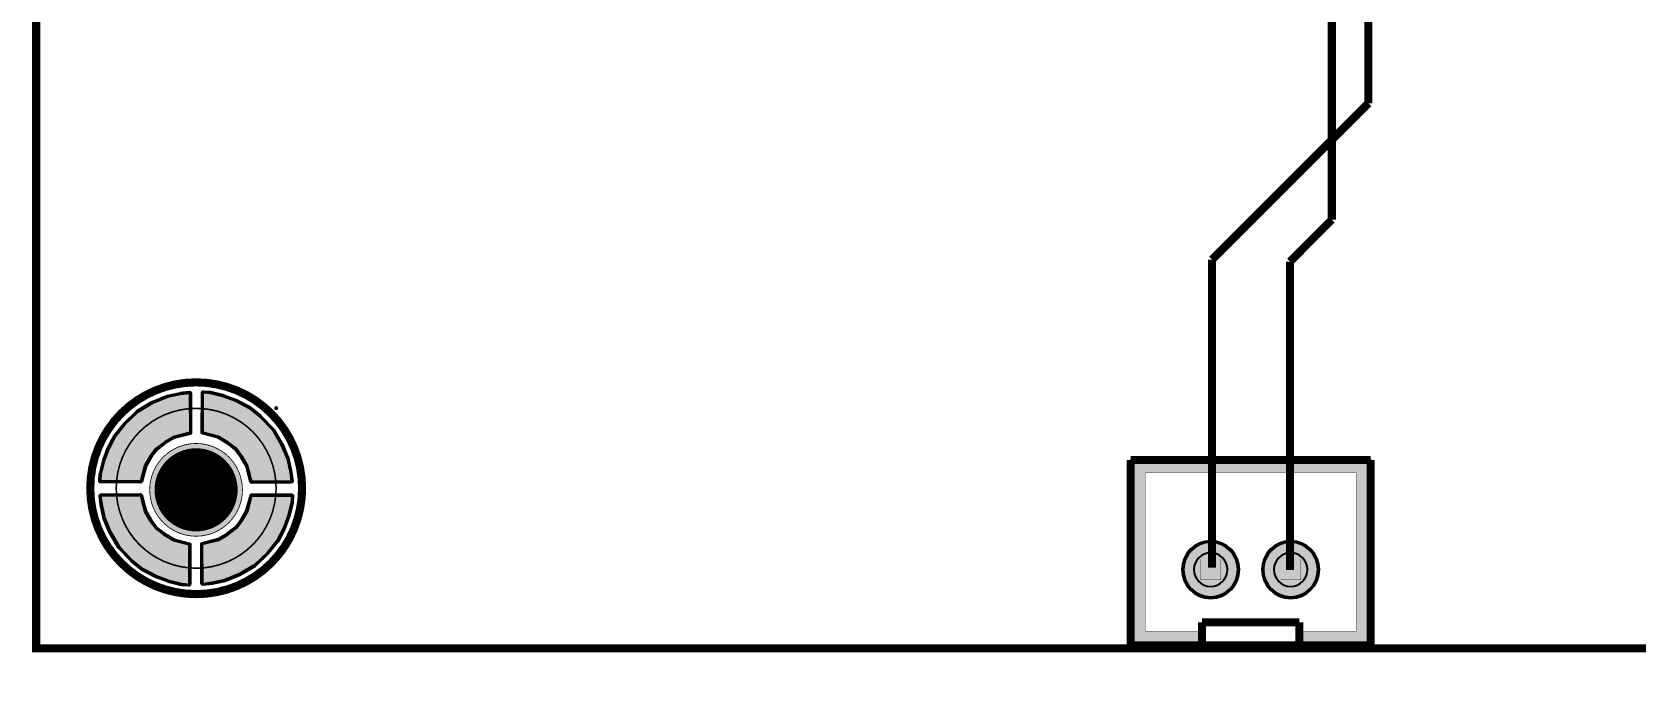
# Model space of a CAD drawing. Header units: millimetres. Extents: x 0 to 100, y -101 to 1.
# Drawn here: x -0.1 to 50, y -101.2 to -80.7 of the extents above; entities that cross this region are included whole.
import ezdxf

# ---------------------------------------------------------------- set-up
doc = ezdxf.new("R2010")
doc.units = ezdxf.units.MM
doc.header["$MEASUREMENT"] = 0
for name, color, linetype, true_color in [('Board-Outline-Layer', 7, 'Continuous', 0xff00ff), ('Bottom-Layer', 7, 'Continuous', 0x0000ff), ('Bottom-Paste-Mask-Layer', 7, 'Continuous', 0x800000), ('Bottom-Solder-Mask-Layer', 7, 'Continuous', 0xaa00ff), ('Component-Marking-Layer', 7, 'Continuous', 0x66ffcc), ('Component-Shape-Layer', 7, 'Continuous', 0x00cccc), ('Document-Layer', 7, 'Continuous', 0xffffff), ('Hole-Layer', 7, 'Continuous', 0x222222), ('Multi-Layer', 7, 'Continuous', 0xc0c0c0), ('Pin-Soldering-Layer', 7, 'Continuous', 0xcc9999), ('Top-Layer', 7, 'Continuous', 0xff0000), ('Top-Paste-Mask-Layer', 7, 'Continuous', 0x808080), ('Top-Silkscreen-Layer', 7, 'Continuous', 0xffcc00), ('Top-Solder-Mask-Layer', 7, 'Continuous', 0x800080)]:
    doc.layers.add(name, color=color, linetype=linetype, true_color=true_color)

msp = doc.modelspace()

# ---------------------------------------------------------------- hatches: boundary and pattern name
at = {"layer": 'Bottom-Layer'}
for points in [[(35.873, -97.536, 1), (37.573, -97.536, 1)], [(38.373, -97.536, 1), (40.073, -97.536, 1)]]:
    msp.add_hatch(color=256, dxfattribs=at).paths.add_polyline_path(points)
at = {"layer": 'Bottom-Paste-Mask-Layer'}
for points in [[(35.873, -97.536, 1), (37.573, -97.536, 1)], [(38.373, -97.536, 1), (40.073, -97.536, 1)]]:
    msp.add_hatch(color=256, dxfattribs=at).paths.add_polyline_path(points)
at = {"layer": 'Bottom-Solder-Mask-Layer'}
for points in [[(35.823, -97.536, 1), (37.623, -97.536, 1)], [(38.323, -97.536, 1), (40.123, -97.536, 1)]]:
    msp.add_hatch(color=256, dxfattribs=at).paths.add_polyline_path(points)
at = {"layer": 'Component-Marking-Layer'}
for points in [[(7.446, -92.486, 1), (7.566, -92.486, 1)], [(7.446, -92.486, 1), (7.566, -92.486, 1)], [(34.163, -99.911, 1), (34.283, -99.911, 1)], [(34.163, -99.911, 1), (34.283, -99.911, 1)]]:
    msp.add_hatch(color=256, dxfattribs=at).paths.add_polyline_path(points)
at = {"layer": 'Document-Layer'}
msp.add_hatch(color=256, dxfattribs=at).paths.add_polyline_path([(34.223, -99.862), (34.223, -94.112), (41.723, -94.112), (41.723, -99.862), (39.473, -99.862), (39.473, -99.462), (41.273, -99.462), (41.273, -94.512), (34.673, -94.512), (34.673, -99.462), (36.473, -99.462), (36.473, -99.862)])
msp.add_hatch(color=256, dxfattribs=at).paths.add_polyline_path([(34.223, -99.862), (34.223, -94.112), (41.723, -94.112), (41.723, -99.862), (39.473, -99.862), (39.473, -99.462), (41.273, -99.462), (41.273, -94.512), (34.673, -94.512), (34.673, -99.462), (36.473, -99.462), (36.473, -99.862)])
at = {"layer": 'Hole-Layer'}
for points in [[(36.198, -97.536, 1), (37.248, -97.536, 1)], [(38.698, -97.536, 1), (39.748, -97.536, 1)]]:
    msp.add_hatch(color=256, dxfattribs=at).paths.add_polyline_path(points)
at = {"layer": 'Multi-Layer'}
for points in [[(3.551, -95.042, 1), (6.451, -95.042, 1)], [(3.551, -95.042, 1), (6.451, -95.042, 1)], [(35.873, -97.536, 1), (37.573, -97.536, 1)], [(35.873, -97.536, 1), (37.573, -97.536, 1)], [(35.873, -97.536, 1), (37.573, -97.536, 1)], [(38.373, -97.536, 1), (40.073, -97.536, 1)], [(38.373, -97.536, 1), (40.073, -97.536, 1)], [(38.373, -97.536, 1), (40.073, -97.536, 1)]]:
    msp.add_hatch(color=256, dxfattribs=at).paths.add_polyline_path(points)
at = {"layer": 'Pin-Soldering-Layer'}
for points in [[(2.533, -94.767), (2.541, -94.663), (2.551, -94.559), (2.582, -94.416), (2.621, -94.263), (2.662, -94.138), (2.721, -93.983), (2.779, -93.862), (2.853, -93.713), (2.966, -93.548), (3.115, -93.35), (3.235, -93.218), (3.232, -93.218), (3.382, -93.076), (3.555, -92.941), (3.716, -92.84), (3.89, -92.737), (4.095, -92.652), (4.34, -92.566), (4.587, -92.517), (4.805, -92.486), (4.808, -93.232), (4.523, -93.292), (4.269, -93.38), (4.037, -93.52), (3.861, -93.664), (3.693, -93.834), (3.455, -94.179), (3.328, -94.513), (3.279, -94.767)], [(2.533, -94.767), (2.541, -94.663), (2.551, -94.559), (2.582, -94.416), (2.621, -94.263), (2.662, -94.138), (2.721, -93.983), (2.779, -93.862), (2.853, -93.713), (2.966, -93.548), (3.115, -93.35), (3.235, -93.218), (3.232, -93.218), (3.382, -93.076), (3.555, -92.941), (3.716, -92.84), (3.89, -92.737), (4.095, -92.652), (4.34, -92.566), (4.587, -92.517), (4.805, -92.486), (4.808, -93.232), (4.523, -93.292), (4.269, -93.38), (4.037, -93.52), (3.861, -93.664), (3.693, -93.834), (3.455, -94.179), (3.328, -94.513), (3.279, -94.767)], [(5.225, -92.507), (5.329, -92.514), (5.433, -92.524), (5.575, -92.555), (5.729, -92.595), (5.854, -92.635), (6.008, -92.694), (6.13, -92.752), (6.279, -92.827), (6.444, -92.939), (6.642, -93.089), (6.774, -93.208), (6.774, -93.206), (6.916, -93.355), (7.051, -93.528), (7.151, -93.689), (7.255, -93.864), (7.34, -94.069), (7.426, -94.313), (7.475, -94.56), (7.506, -94.778), (6.76, -94.782), (6.7, -94.497), (6.611, -94.243), (6.472, -94.011), (6.328, -93.835), (6.158, -93.666), (5.813, -93.428), (5.479, -93.301), (5.225, -93.252)], [(5.225, -92.507), (5.329, -92.514), (5.433, -92.524), (5.575, -92.555), (5.729, -92.595), (5.854, -92.635), (6.008, -92.694), (6.13, -92.752), (6.279, -92.827), (6.444, -92.939), (6.642, -93.089), (6.774, -93.208), (6.774, -93.206), (6.916, -93.355), (7.051, -93.528), (7.151, -93.689), (7.255, -93.864), (7.34, -94.069), (7.426, -94.313), (7.475, -94.56), (7.506, -94.778), (6.76, -94.782), (6.7, -94.497), (6.611, -94.243), (6.472, -94.011), (6.328, -93.835), (6.158, -93.666), (5.813, -93.428), (5.479, -93.301), (5.225, -93.252)], [(4.778, -97.49), (4.674, -97.483), (4.57, -97.473), (4.428, -97.442), (4.275, -97.402), (4.149, -97.362), (3.995, -97.303), (3.873, -97.245), (3.725, -97.17), (3.559, -97.058), (3.361, -96.908), (3.229, -96.789), (3.229, -96.791), (3.087, -96.641), (2.952, -96.469), (2.852, -96.307), (2.748, -96.133), (2.663, -95.928), (2.578, -95.684), (2.528, -95.437), (2.497, -95.219), (3.243, -95.215), (3.303, -95.5), (3.392, -95.754), (3.532, -95.986), (3.675, -96.162), (3.846, -96.331), (4.19, -96.569), (4.524, -96.696), (4.778, -96.745)], [(4.778, -97.49), (4.674, -97.483), (4.57, -97.473), (4.428, -97.442), (4.275, -97.402), (4.149, -97.362), (3.995, -97.303), (3.873, -97.245), (3.725, -97.17), (3.559, -97.058), (3.361, -96.908), (3.229, -96.789), (3.229, -96.791), (3.087, -96.641), (2.952, -96.469), (2.852, -96.307), (2.748, -96.133), (2.663, -95.928), (2.578, -95.684), (2.528, -95.437), (2.497, -95.219), (3.243, -95.215), (3.303, -95.5), (3.392, -95.754), (3.532, -95.986), (3.675, -96.162), (3.846, -96.331), (4.19, -96.569), (4.524, -96.696), (4.778, -96.745)], [(7.477, -95.224), (7.47, -95.327), (7.46, -95.432), (7.429, -95.574), (7.389, -95.727), (7.349, -95.852), (7.29, -96.007), (7.232, -96.129), (7.157, -96.277), (7.045, -96.442), (6.895, -96.64), (6.776, -96.773), (6.778, -96.773), (6.628, -96.915), (6.456, -97.049), (6.294, -97.15), (6.12, -97.253), (5.915, -97.339), (5.67, -97.424), (5.424, -97.474), (5.206, -97.504), (5.202, -96.759), (5.487, -96.699), (5.741, -96.61), (5.973, -96.47), (6.149, -96.327), (6.318, -96.156), (6.556, -95.812), (6.683, -95.478), (6.732, -95.224)], [(7.477, -95.224), (7.47, -95.327), (7.46, -95.432), (7.429, -95.574), (7.389, -95.727), (7.349, -95.852), (7.29, -96.007), (7.232, -96.129), (7.157, -96.277), (7.045, -96.442), (6.895, -96.64), (6.776, -96.773), (6.778, -96.773), (6.628, -96.915), (6.456, -97.049), (6.294, -97.15), (6.12, -97.253), (5.915, -97.339), (5.67, -97.424), (5.424, -97.474), (5.206, -97.504), (5.202, -96.759), (5.487, -96.699), (5.741, -96.61), (5.973, -96.47), (6.149, -96.327), (6.318, -96.156), (6.556, -95.812), (6.683, -95.478), (6.732, -95.224)], [(36.403, -97.216), (37.043, -97.216), (37.043, -97.856), (36.403, -97.856)], [(36.403, -97.216), (37.043, -97.216), (37.043, -97.856), (36.403, -97.856)], [(38.903, -97.216), (39.543, -97.216), (39.543, -97.856), (38.903, -97.856)], [(38.903, -97.216), (39.543, -97.216), (39.543, -97.856), (38.903, -97.856)]]:
    msp.add_hatch(color=256, dxfattribs=at).paths.add_polyline_path(points)
at = {"layer": 'Top-Layer'}
for points in [[(4.794, -92.019), (4.802, -93.251), (4.294, -93.383), (4.017, -93.546), (3.746, -93.752), (3.576, -93.972), (3.39, -94.287), (3.261, -94.768), (2.022, -94.765), (2.019, -94.763), (2.036, -94.55), (2.141, -94.13), (2.28, -93.761), (2.49, -93.351), (2.777, -92.999), (3.185, -92.604), (3.657, -92.326), (4.116, -92.136), (4.514, -92.053)], [(7.973, -94.777), (6.741, -94.786), (6.609, -94.278), (6.446, -94), (6.239, -93.729), (6.019, -93.56), (5.704, -93.373), (5.223, -93.245), (5.227, -92.005), (5.228, -92.002), (5.442, -92.019), (5.862, -92.124), (6.231, -92.263), (6.641, -92.473), (6.993, -92.761), (7.387, -93.168), (7.665, -93.641), (7.856, -94.099), (7.938, -94.498)], [(2.027, -95.223), (3.259, -95.215), (3.391, -95.723), (3.554, -96), (3.76, -96.271), (3.98, -96.441), (4.295, -96.627), (4.776, -96.756), (4.773, -97.995), (4.771, -97.998), (4.558, -97.981), (4.138, -97.876), (3.769, -97.737), (3.359, -97.527), (3.007, -97.24), (2.612, -96.832), (2.334, -96.36), (2.144, -95.901), (2.061, -95.503)], [(5.215, -97.977), (5.206, -96.745), (5.715, -96.613), (5.992, -96.45), (6.263, -96.244), (6.432, -96.024), (6.619, -95.709), (6.747, -95.228), (7.987, -95.231), (7.99, -95.233), (7.973, -95.446), (7.868, -95.866), (7.729, -96.235), (7.519, -96.645), (7.231, -96.997), (6.824, -97.392), (6.352, -97.67), (5.893, -97.86), (5.494, -97.943)], [(35.873, -97.536, 1), (37.573, -97.536, 1)], [(38.373, -97.536, 1), (40.073, -97.536, 1)]]:
    msp.add_hatch(color=256, dxfattribs=at).paths.add_polyline_path(points)
at = {"layer": 'Top-Paste-Mask-Layer'}
for points in [[(4.794, -92.019), (4.802, -93.251), (4.294, -93.383), (4.017, -93.546), (3.746, -93.752), (3.576, -93.972), (3.39, -94.287), (3.261, -94.768), (2.022, -94.765), (2.019, -94.763), (2.036, -94.55), (2.141, -94.13), (2.28, -93.761), (2.49, -93.351), (2.777, -92.999), (3.185, -92.604), (3.657, -92.326), (4.116, -92.136), (4.514, -92.053)], [(7.973, -94.777), (6.741, -94.786), (6.609, -94.278), (6.446, -94), (6.239, -93.729), (6.019, -93.56), (5.704, -93.373), (5.223, -93.245), (5.227, -92.005), (5.228, -92.002), (5.442, -92.019), (5.862, -92.124), (6.231, -92.263), (6.641, -92.473), (6.993, -92.761), (7.387, -93.168), (7.665, -93.641), (7.856, -94.099), (7.938, -94.498)], [(2.027, -95.223), (3.259, -95.215), (3.391, -95.723), (3.554, -96), (3.76, -96.271), (3.98, -96.441), (4.295, -96.627), (4.776, -96.756), (4.773, -97.995), (4.771, -97.998), (4.558, -97.981), (4.138, -97.876), (3.769, -97.737), (3.359, -97.527), (3.007, -97.24), (2.612, -96.832), (2.334, -96.36), (2.144, -95.901), (2.061, -95.503)], [(5.215, -97.977), (5.206, -96.745), (5.715, -96.613), (5.992, -96.45), (6.263, -96.244), (6.432, -96.024), (6.619, -95.709), (6.747, -95.228), (7.987, -95.231), (7.99, -95.233), (7.973, -95.446), (7.868, -95.866), (7.729, -96.235), (7.519, -96.645), (7.231, -96.997), (6.824, -97.392), (6.352, -97.67), (5.893, -97.86), (5.494, -97.943)], [(35.873, -97.536, 1), (37.573, -97.536, 1)], [(38.373, -97.536, 1), (40.073, -97.536, 1)]]:
    msp.add_hatch(color=256, dxfattribs=at).paths.add_polyline_path(points)
at = {"layer": 'Top-Solder-Mask-Layer'}
for points in [[(4.508, -92.003), (4.788, -91.969), (4.827, -91.981), (4.844, -92.018), (4.852, -93.251), (4.842, -93.281), (4.815, -93.299), (4.314, -93.43), (4.045, -93.587), (3.781, -93.788), (3.618, -94), (3.437, -94.307), (3.31, -94.781), (3.292, -94.808), (3.261, -94.818), (2.022, -94.815), (2.01, -94.813), (1.999, -94.809), (1.996, -94.808), (1.975, -94.788), (1.969, -94.759), (1.986, -94.546), (1.986, -94.542), (1.987, -94.538), (2.092, -94.118), (2.093, -94.115), (2.094, -94.112), (2.233, -93.743), (2.234, -93.741), (2.235, -93.738), (2.445, -93.328), (2.448, -93.324), (2.451, -93.319), (2.739, -92.967), (2.741, -92.965), (2.743, -92.963), (3.15, -92.568), (3.154, -92.565), (3.159, -92.561), (3.632, -92.283), (3.635, -92.281), (3.638, -92.28), (4.097, -92.089), (4.101, -92.088), (4.106, -92.087), (4.504, -92.004), (4.506, -92.004)], [(7.988, -94.492), (8.022, -94.771), (8.01, -94.81), (7.973, -94.827), (6.741, -94.836), (6.71, -94.825), (6.692, -94.798), (6.562, -94.297), (6.404, -94.028), (6.204, -93.765), (5.991, -93.601), (5.685, -93.42), (5.21, -93.293), (5.184, -93.275), (5.173, -93.245), (5.177, -92.005), (5.178, -91.994), (5.182, -91.983), (5.184, -91.98), (5.204, -91.959), (5.232, -91.952), (5.446, -91.969), (5.45, -91.97), (5.454, -91.971), (5.874, -92.076), (5.876, -92.076), (5.879, -92.077), (6.248, -92.216), (6.251, -92.217), (6.254, -92.218), (6.663, -92.428), (6.668, -92.431), (6.672, -92.434), (7.024, -92.722), (7.027, -92.724), (7.029, -92.726), (7.423, -93.133), (7.427, -93.138), (7.43, -93.143), (7.708, -93.615), (7.71, -93.618), (7.712, -93.621), (7.902, -94.08), (7.904, -94.084), (7.905, -94.089), (7.987, -94.488), (7.988, -94.49)], [(2.011, -95.509), (1.977, -95.229), (1.989, -95.19), (2.026, -95.173), (3.259, -95.165), (3.289, -95.175), (3.307, -95.202), (3.438, -95.703), (3.595, -95.972), (3.796, -96.236), (4.008, -96.399), (4.315, -96.58), (4.789, -96.707), (4.816, -96.725), (4.826, -96.756), (4.823, -97.995), (4.821, -98.007), (4.817, -98.018), (4.816, -98.021), (4.796, -98.042), (4.767, -98.048), (4.554, -98.031), (4.55, -98.031), (4.546, -98.03), (4.126, -97.925), (4.123, -97.924), (4.12, -97.923), (3.751, -97.784), (3.749, -97.783), (3.746, -97.782), (3.336, -97.572), (3.332, -97.569), (3.327, -97.566), (2.975, -97.278), (2.973, -97.276), (2.971, -97.274), (2.576, -96.867), (2.572, -96.863), (2.569, -96.858), (2.291, -96.385), (2.289, -96.382), (2.288, -96.379), (2.097, -95.92), (2.096, -95.916), (2.095, -95.911), (2.012, -95.513), (2.012, -95.511)], [(5.5, -97.992), (5.221, -98.027), (5.182, -98.015), (5.165, -97.977), (5.156, -96.745), (5.167, -96.714), (5.194, -96.697), (5.695, -96.566), (5.964, -96.409), (6.228, -96.208), (6.391, -95.996), (6.572, -95.689), (6.699, -95.215), (6.717, -95.188), (6.748, -95.178), (7.987, -95.181), (7.999, -95.182), (8.009, -95.186), (8.013, -95.188), (8.034, -95.208), (8.04, -95.237), (8.023, -95.45), (8.022, -95.454), (8.022, -95.458), (7.917, -95.878), (7.916, -95.881), (7.915, -95.884), (7.776, -96.253), (7.775, -96.255), (7.774, -96.258), (7.564, -96.668), (7.561, -96.672), (7.558, -96.677), (7.27, -97.029), (7.268, -97.031), (7.266, -97.033), (6.859, -97.428), (6.854, -97.431), (6.849, -97.435), (6.377, -97.713), (6.374, -97.714), (6.371, -97.716), (5.912, -97.906), (5.908, -97.908), (5.903, -97.909), (5.505, -97.992), (5.503, -97.992)], [(35.823, -97.536, 1), (37.623, -97.536, 1)], [(38.323, -97.536, 1), (40.123, -97.536, 1)]]:
    msp.add_hatch(color=256, dxfattribs=at).paths.add_polyline_path(points)

# ---------------------------------------------------------------- linework, layer by layer
at = {"layer": 'Board-Outline-Layer', "const_width": 0.254}
msp.add_lwpolyline([(0, -100), (0, 0), (100, 0), (100, -100)], close=True, dxfattribs=at)
at = {"layer": 'Bottom-Layer', "const_width": 0.254}
for points in [[(40.513, -86.594), (40.513, -76.708)], [(39.203, -87.905), (40.513, -86.594)], [(39.203, -97.552), (39.203, -87.905)]]:
    msp.add_lwpolyline(points, dxfattribs=at)
at = {"layer": 'Bottom-Layer'}
for points in [[(35.873, -97.536, 1), (37.573, -97.536, 1)], [(38.373, -97.536, 1), (40.073, -97.536, 1)]]:
    msp.add_lwpolyline(points, format="xyb", close=True, dxfattribs=at)
at = {"layer": 'Bottom-Paste-Mask-Layer'}
for points in [[(35.873, -97.536, 1), (37.573, -97.536, 1)], [(38.373, -97.536, 1), (40.073, -97.536, 1)]]:
    msp.add_lwpolyline(points, format="xyb", close=True, dxfattribs=at)
at = {"layer": 'Bottom-Solder-Mask-Layer'}
for points in [[(35.823, -97.536, 1), (37.623, -97.536, 1)], [(38.323, -97.536, 1), (40.123, -97.536, 1)]]:
    msp.add_lwpolyline(points, format="xyb", close=True, dxfattribs=at)
at = {"layer": 'Component-Marking-Layer', "const_width": 0.00508}
msp.add_lwpolyline([(7.446, -92.486, 1), (7.566, -92.486, 1)], format="xyb", close=True, dxfattribs=at)
msp.add_lwpolyline([(7.446, -92.486, 1), (7.566, -92.486, 1)], format="xyb", close=True, dxfattribs=at)
msp.add_lwpolyline([(34.163, -99.911, 1), (34.283, -99.911), (34.283, -99.911, 1), (34.163, -99.911)], format="xyb", dxfattribs=at)
msp.add_lwpolyline([(34.163, -99.911, 1), (34.283, -99.911), (34.283, -99.911, 1), (34.163, -99.911)], format="xyb", dxfattribs=at)
at = {"layer": 'Component-Shape-Layer', "const_width": 0.0508}
msp.add_lwpolyline([(7.503, -94.993, -0.414), (5.004, -97.492), (5.004, -97.492, -0.414), (2.504, -94.992), (2.504, -94.99, -0.414), (5.001, -92.493), (5.004, -92.493, -0.414), (7.503, -94.992)], format="xyb", close=True, dxfattribs=at)
msp.add_lwpolyline([(7.503, -94.993, -0.414), (5.004, -97.492), (5.004, -97.492, -0.414), (2.504, -94.992), (2.504, -94.99, -0.414), (5.001, -92.493), (5.004, -92.493, -0.414), (7.503, -94.992)], format="xyb", close=True, dxfattribs=at)
msp.add_lwpolyline([(34.223, -99.911), (34.223, -94.111), (41.723, -94.111), (41.723, -99.911)], close=True, dxfattribs=at)
msp.add_lwpolyline([(34.223, -99.911), (34.223, -94.111), (41.723, -94.111), (41.723, -99.911)], close=True, dxfattribs=at)
at = {"layer": 'Document-Layer', "const_width": 1.3}
msp.add_lwpolyline([(4.351, -95.042, 1), (5.651, -95.042, 1)], format="xyb", close=True, dxfattribs=at)
msp.add_lwpolyline([(4.351, -95.042, 1), (5.651, -95.042, 1)], format="xyb", close=True, dxfattribs=at)
at = {"layer": 'Document-Layer', "const_width": 0.00508}
msp.add_lwpolyline([(34.223, -99.862), (34.223, -94.112), (41.723, -94.112), (41.723, -99.862), (39.473, -99.862), (39.473, -99.462), (41.273, -99.462), (41.273, -94.512), (34.673, -94.512), (34.673, -99.462), (36.473, -99.462), (36.473, -99.862)], close=True, dxfattribs=at)
msp.add_lwpolyline([(34.223, -99.862), (34.223, -94.112), (41.723, -94.112), (41.723, -99.862), (39.473, -99.862), (39.473, -99.462), (41.273, -99.462), (41.273, -94.512), (34.673, -94.512), (34.673, -99.462), (36.473, -99.462), (36.473, -99.862)], close=True, dxfattribs=at)
at = {"layer": 'Hole-Layer'}
for points in [[(36.198, -97.536, 1), (37.248, -97.536, 1)], [(38.698, -97.536, 1), (39.748, -97.536, 1)]]:
    msp.add_lwpolyline(points, format="xyb", close=True, dxfattribs=at)
at = {"layer": 'Multi-Layer', "const_width": 0.0254}
msp.add_lwpolyline([(3.551, -95.042, 1), (6.451, -95.042, 1)], format="xyb", close=True, dxfattribs=at)
msp.add_lwpolyline([(3.551, -95.042, 1), (6.451, -95.042, 1)], format="xyb", close=True, dxfattribs=at)
at = {"layer": 'Multi-Layer'}
for points in [[(35.873, -97.536, 1), (37.573, -97.536, 1)], [(35.873, -97.536, 1), (37.573, -97.536, 1)], [(35.873, -97.536, 1), (37.573, -97.536, 1)], [(38.373, -97.536, 1), (40.073, -97.536, 1)], [(38.373, -97.536, 1), (40.073, -97.536, 1)], [(38.373, -97.536, 1), (40.073, -97.536, 1)]]:
    msp.add_lwpolyline(points, format="xyb", close=True, dxfattribs=at)
at = {"layer": 'Pin-Soldering-Layer', "const_width": 0.00508}
for points in [[(2.533, -94.767), (2.541, -94.663), (2.551, -94.559), (2.582, -94.416), (2.621, -94.263), (2.662, -94.138), (2.721, -93.983), (2.779, -93.862), (2.853, -93.713), (2.966, -93.548), (3.115, -93.35), (3.235, -93.218), (3.232, -93.218), (3.382, -93.076), (3.555, -92.941), (3.716, -92.84), (3.89, -92.737), (4.095, -92.652), (4.34, -92.566), (4.587, -92.517), (4.805, -92.486), (4.808, -93.232), (4.523, -93.292), (4.269, -93.38), (4.037, -93.52), (3.861, -93.664), (3.693, -93.834), (3.455, -94.179), (3.328, -94.513), (3.279, -94.767)], [(2.533, -94.767), (2.541, -94.663), (2.551, -94.559), (2.582, -94.416), (2.621, -94.263), (2.662, -94.138), (2.721, -93.983), (2.779, -93.862), (2.853, -93.713), (2.966, -93.548), (3.115, -93.35), (3.235, -93.218), (3.232, -93.218), (3.382, -93.076), (3.555, -92.941), (3.716, -92.84), (3.89, -92.737), (4.095, -92.652), (4.34, -92.566), (4.587, -92.517), (4.805, -92.486), (4.808, -93.232), (4.523, -93.292), (4.269, -93.38), (4.037, -93.52), (3.861, -93.664), (3.693, -93.834), (3.455, -94.179), (3.328, -94.513), (3.279, -94.767)], [(5.225, -92.507), (5.329, -92.514), (5.433, -92.524), (5.575, -92.555), (5.729, -92.595), (5.854, -92.635), (6.008, -92.694), (6.13, -92.752), (6.279, -92.827), (6.444, -92.939), (6.642, -93.089), (6.774, -93.208), (6.774, -93.206), (6.916, -93.355), (7.051, -93.528), (7.151, -93.689), (7.255, -93.864), (7.34, -94.069), (7.426, -94.313), (7.475, -94.56), (7.506, -94.778), (6.76, -94.782), (6.7, -94.497), (6.611, -94.243), (6.472, -94.011), (6.328, -93.835), (6.158, -93.666), (5.813, -93.428), (5.479, -93.301), (5.225, -93.252)], [(5.225, -92.507), (5.329, -92.514), (5.433, -92.524), (5.575, -92.555), (5.729, -92.595), (5.854, -92.635), (6.008, -92.694), (6.13, -92.752), (6.279, -92.827), (6.444, -92.939), (6.642, -93.089), (6.774, -93.208), (6.774, -93.206), (6.916, -93.355), (7.051, -93.528), (7.151, -93.689), (7.255, -93.864), (7.34, -94.069), (7.426, -94.313), (7.475, -94.56), (7.506, -94.778), (6.76, -94.782), (6.7, -94.497), (6.611, -94.243), (6.472, -94.011), (6.328, -93.835), (6.158, -93.666), (5.813, -93.428), (5.479, -93.301), (5.225, -93.252)], [(4.778, -97.49), (4.674, -97.483), (4.57, -97.473), (4.428, -97.442), (4.275, -97.402), (4.149, -97.362), (3.995, -97.303), (3.873, -97.245), (3.725, -97.17), (3.559, -97.058), (3.361, -96.908), (3.229, -96.789), (3.229, -96.791), (3.087, -96.641), (2.952, -96.469), (2.852, -96.307), (2.748, -96.133), (2.663, -95.928), (2.578, -95.684), (2.528, -95.437), (2.497, -95.219), (3.243, -95.215), (3.303, -95.5), (3.392, -95.754), (3.532, -95.986), (3.675, -96.162), (3.846, -96.331), (4.19, -96.569), (4.524, -96.696), (4.778, -96.745)], [(4.778, -97.49), (4.674, -97.483), (4.57, -97.473), (4.428, -97.442), (4.275, -97.402), (4.149, -97.362), (3.995, -97.303), (3.873, -97.245), (3.725, -97.17), (3.559, -97.058), (3.361, -96.908), (3.229, -96.789), (3.229, -96.791), (3.087, -96.641), (2.952, -96.469), (2.852, -96.307), (2.748, -96.133), (2.663, -95.928), (2.578, -95.684), (2.528, -95.437), (2.497, -95.219), (3.243, -95.215), (3.303, -95.5), (3.392, -95.754), (3.532, -95.986), (3.675, -96.162), (3.846, -96.331), (4.19, -96.569), (4.524, -96.696), (4.778, -96.745)], [(7.477, -95.224), (7.47, -95.327), (7.46, -95.432), (7.429, -95.574), (7.389, -95.727), (7.349, -95.852), (7.29, -96.007), (7.232, -96.129), (7.157, -96.277), (7.045, -96.442), (6.895, -96.64), (6.776, -96.773), (6.778, -96.773), (6.628, -96.915), (6.456, -97.049), (6.294, -97.15), (6.12, -97.253), (5.915, -97.339), (5.67, -97.424), (5.424, -97.474), (5.206, -97.504), (5.202, -96.759), (5.487, -96.699), (5.741, -96.61), (5.973, -96.47), (6.149, -96.327), (6.318, -96.156), (6.556, -95.812), (6.683, -95.478), (6.732, -95.224)], [(7.477, -95.224), (7.47, -95.327), (7.46, -95.432), (7.429, -95.574), (7.389, -95.727), (7.349, -95.852), (7.29, -96.007), (7.232, -96.129), (7.157, -96.277), (7.045, -96.442), (6.895, -96.64), (6.776, -96.773), (6.778, -96.773), (6.628, -96.915), (6.456, -97.049), (6.294, -97.15), (6.12, -97.253), (5.915, -97.339), (5.67, -97.424), (5.424, -97.474), (5.206, -97.504), (5.202, -96.759), (5.487, -96.699), (5.741, -96.61), (5.973, -96.47), (6.149, -96.327), (6.318, -96.156), (6.556, -95.812), (6.683, -95.478), (6.732, -95.224)], [(36.403, -97.216), (37.043, -97.216), (37.043, -97.856), (36.403, -97.856)], [(36.403, -97.216), (37.043, -97.216), (37.043, -97.856), (36.403, -97.856)], [(38.903, -97.216), (39.543, -97.216), (39.543, -97.856), (38.903, -97.856)], [(38.903, -97.216), (39.543, -97.216), (39.543, -97.856), (38.903, -97.856)]]:
    msp.add_lwpolyline(points, close=True, dxfattribs=at)
at = {"layer": 'Top-Layer', "const_width": 0.254}
for points in [[(41.656, -70.231), (41.656, -82.951)], [(41.656, -82.951), (36.766, -87.841)], [(36.766, -87.841), (36.766, -97.478)]]:
    msp.add_lwpolyline(points, dxfattribs=at)
at = {"layer": 'Top-Layer'}
for points in [[(4.794, -92.019), (4.802, -93.251), (4.294, -93.383), (4.017, -93.546), (3.746, -93.752), (3.576, -93.972), (3.39, -94.287), (3.261, -94.768), (2.022, -94.765), (2.019, -94.763), (2.036, -94.55), (2.141, -94.13), (2.28, -93.761), (2.49, -93.351), (2.777, -92.999), (3.185, -92.604), (3.657, -92.326), (4.116, -92.136), (4.514, -92.053)], [(7.973, -94.777), (6.741, -94.786), (6.609, -94.278), (6.446, -94), (6.239, -93.729), (6.019, -93.56), (5.704, -93.373), (5.223, -93.245), (5.227, -92.005), (5.228, -92.002), (5.442, -92.019), (5.862, -92.124), (6.231, -92.263), (6.641, -92.473), (6.993, -92.761), (7.387, -93.168), (7.665, -93.641), (7.856, -94.099), (7.938, -94.498)], [(2.027, -95.223), (3.259, -95.215), (3.391, -95.723), (3.554, -96), (3.76, -96.271), (3.98, -96.441), (4.295, -96.627), (4.776, -96.756), (4.773, -97.995), (4.771, -97.998), (4.558, -97.981), (4.138, -97.876), (3.769, -97.737), (3.359, -97.527), (3.007, -97.24), (2.612, -96.832), (2.334, -96.36), (2.144, -95.901), (2.061, -95.503)], [(5.215, -97.977), (5.206, -96.745), (5.715, -96.613), (5.992, -96.45), (6.263, -96.244), (6.432, -96.024), (6.619, -95.709), (6.747, -95.228), (7.987, -95.231), (7.99, -95.233), (7.973, -95.446), (7.868, -95.866), (7.729, -96.235), (7.519, -96.645), (7.231, -96.997), (6.824, -97.392), (6.352, -97.67), (5.893, -97.86), (5.494, -97.943)]]:
    msp.add_lwpolyline(points, close=True, dxfattribs=at)
for points in [[(35.873, -97.536, 1), (37.573, -97.536, 1)], [(38.373, -97.536, 1), (40.073, -97.536, 1)]]:
    msp.add_lwpolyline(points, format="xyb", close=True, dxfattribs=at)
at = {"layer": 'Top-Paste-Mask-Layer'}
for points in [[(4.794, -92.019), (4.802, -93.251), (4.294, -93.383), (4.017, -93.546), (3.746, -93.752), (3.576, -93.972), (3.39, -94.287), (3.261, -94.768), (2.022, -94.765), (2.019, -94.763), (2.036, -94.55), (2.141, -94.13), (2.28, -93.761), (2.49, -93.351), (2.777, -92.999), (3.185, -92.604), (3.657, -92.326), (4.116, -92.136), (4.514, -92.053)], [(7.973, -94.777), (6.741, -94.786), (6.609, -94.278), (6.446, -94), (6.239, -93.729), (6.019, -93.56), (5.704, -93.373), (5.223, -93.245), (5.227, -92.005), (5.228, -92.002), (5.442, -92.019), (5.862, -92.124), (6.231, -92.263), (6.641, -92.473), (6.993, -92.761), (7.387, -93.168), (7.665, -93.641), (7.856, -94.099), (7.938, -94.498)], [(2.027, -95.223), (3.259, -95.215), (3.391, -95.723), (3.554, -96), (3.76, -96.271), (3.98, -96.441), (4.295, -96.627), (4.776, -96.756), (4.773, -97.995), (4.771, -97.998), (4.558, -97.981), (4.138, -97.876), (3.769, -97.737), (3.359, -97.527), (3.007, -97.24), (2.612, -96.832), (2.334, -96.36), (2.144, -95.901), (2.061, -95.503)], [(5.215, -97.977), (5.206, -96.745), (5.715, -96.613), (5.992, -96.45), (6.263, -96.244), (6.432, -96.024), (6.619, -95.709), (6.747, -95.228), (7.987, -95.231), (7.99, -95.233), (7.973, -95.446), (7.868, -95.866), (7.729, -96.235), (7.519, -96.645), (7.231, -96.997), (6.824, -97.392), (6.352, -97.67), (5.893, -97.86), (5.494, -97.943)]]:
    msp.add_lwpolyline(points, close=True, dxfattribs=at)
for points in [[(35.873, -97.536, 1), (37.573, -97.536, 1)], [(38.373, -97.536, 1), (40.073, -97.536, 1)]]:
    msp.add_lwpolyline(points, format="xyb", close=True, dxfattribs=at)
at = {"layer": 'Top-Silkscreen-Layer', "const_width": 0.254}
msp.add_lwpolyline([(1.692, -94.992, 1), (8.315, -94.992, 1)], format="xyb", close=True, dxfattribs=at)
msp.add_lwpolyline([(1.692, -94.992, 1), (8.315, -94.992, 1)], format="xyb", close=True, dxfattribs=at)
for points in [[(41.723, -94.111), (34.223, -94.111)], [(34.223, -99.911), (34.223, -94.111)], [(41.723, -94.111), (34.223, -94.111)], [(34.223, -99.911), (34.223, -94.111)], [(41.723, -94.111), (41.723, -99.911)], [(41.723, -94.111), (41.723, -99.911)], [(39.497, -99.187), (36.449, -99.187)], [(36.449, -99.187), (36.449, -99.911)], [(39.497, -99.187), (36.449, -99.187)], [(36.449, -99.187), (36.449, -99.911)], [(39.497, -99.822), (39.497, -99.187)], [(39.497, -99.822), (39.497, -99.187)], [(41.723, -99.911), (34.223, -99.911)], [(41.723, -99.911), (34.223, -99.911)], [(38.561, -99.911), (38.8, -99.911)], [(38.561, -99.911), (38.8, -99.911)]]:
    msp.add_lwpolyline(points, dxfattribs=at)
at = {"layer": 'Top-Solder-Mask-Layer'}
for points in [[(4.508, -92.003), (4.788, -91.969), (4.827, -91.981), (4.844, -92.018), (4.852, -93.251), (4.842, -93.281), (4.815, -93.299), (4.314, -93.43), (4.045, -93.587), (3.781, -93.788), (3.618, -94), (3.437, -94.307), (3.31, -94.781), (3.292, -94.808), (3.261, -94.818), (2.022, -94.815), (2.01, -94.813), (1.999, -94.809), (1.996, -94.808), (1.975, -94.788), (1.969, -94.759), (1.986, -94.546), (1.986, -94.542), (1.987, -94.538), (2.092, -94.118), (2.093, -94.115), (2.094, -94.112), (2.233, -93.743), (2.234, -93.741), (2.235, -93.738), (2.445, -93.328), (2.448, -93.324), (2.451, -93.319), (2.739, -92.967), (2.741, -92.965), (2.743, -92.963), (3.15, -92.568), (3.154, -92.565), (3.159, -92.561), (3.632, -92.283), (3.635, -92.281), (3.638, -92.28), (4.097, -92.089), (4.101, -92.088), (4.106, -92.087), (4.504, -92.004), (4.506, -92.004)], [(7.988, -94.492), (8.022, -94.771), (8.01, -94.81), (7.973, -94.827), (6.741, -94.836), (6.71, -94.825), (6.692, -94.798), (6.562, -94.297), (6.404, -94.028), (6.204, -93.765), (5.991, -93.601), (5.685, -93.42), (5.21, -93.293), (5.184, -93.275), (5.173, -93.245), (5.177, -92.005), (5.178, -91.994), (5.182, -91.983), (5.184, -91.98), (5.204, -91.959), (5.232, -91.952), (5.446, -91.969), (5.45, -91.97), (5.454, -91.971), (5.874, -92.076), (5.876, -92.076), (5.879, -92.077), (6.248, -92.216), (6.251, -92.217), (6.254, -92.218), (6.663, -92.428), (6.668, -92.431), (6.672, -92.434), (7.024, -92.722), (7.027, -92.724), (7.029, -92.726), (7.423, -93.133), (7.427, -93.138), (7.43, -93.143), (7.708, -93.615), (7.71, -93.618), (7.712, -93.621), (7.902, -94.08), (7.904, -94.084), (7.905, -94.089), (7.987, -94.488), (7.988, -94.49)], [(2.011, -95.509), (1.977, -95.229), (1.989, -95.19), (2.026, -95.173), (3.259, -95.165), (3.289, -95.175), (3.307, -95.202), (3.438, -95.703), (3.595, -95.972), (3.796, -96.236), (4.008, -96.399), (4.315, -96.58), (4.789, -96.707), (4.816, -96.725), (4.826, -96.756), (4.823, -97.995), (4.821, -98.007), (4.817, -98.018), (4.816, -98.021), (4.796, -98.042), (4.767, -98.048), (4.554, -98.031), (4.55, -98.031), (4.546, -98.03), (4.126, -97.925), (4.123, -97.924), (4.12, -97.923), (3.751, -97.784), (3.749, -97.783), (3.746, -97.782), (3.336, -97.572), (3.332, -97.569), (3.327, -97.566), (2.975, -97.278), (2.973, -97.276), (2.971, -97.274), (2.576, -96.867), (2.572, -96.863), (2.569, -96.858), (2.291, -96.385), (2.289, -96.382), (2.288, -96.379), (2.097, -95.92), (2.096, -95.916), (2.095, -95.911), (2.012, -95.513), (2.012, -95.511)], [(5.5, -97.992), (5.221, -98.027), (5.182, -98.015), (5.165, -97.977), (5.156, -96.745), (5.167, -96.714), (5.194, -96.697), (5.695, -96.566), (5.964, -96.409), (6.228, -96.208), (6.391, -95.996), (6.572, -95.689), (6.699, -95.215), (6.717, -95.188), (6.748, -95.178), (7.987, -95.181), (7.999, -95.182), (8.009, -95.186), (8.013, -95.188), (8.034, -95.208), (8.04, -95.237), (8.023, -95.45), (8.022, -95.454), (8.022, -95.458), (7.917, -95.878), (7.916, -95.881), (7.915, -95.884), (7.776, -96.253), (7.775, -96.255), (7.774, -96.258), (7.564, -96.668), (7.561, -96.672), (7.558, -96.677), (7.27, -97.029), (7.268, -97.031), (7.266, -97.033), (6.859, -97.428), (6.854, -97.431), (6.849, -97.435), (6.377, -97.713), (6.374, -97.714), (6.371, -97.716), (5.912, -97.906), (5.908, -97.908), (5.903, -97.909), (5.505, -97.992), (5.503, -97.992)]]:
    msp.add_lwpolyline(points, close=True, dxfattribs=at)
for points in [[(35.823, -97.536, 1), (37.623, -97.536, 1)], [(38.323, -97.536, 1), (40.123, -97.536, 1)]]:
    msp.add_lwpolyline(points, format="xyb", close=True, dxfattribs=at)

doc.saveas('drawing.dxf')
